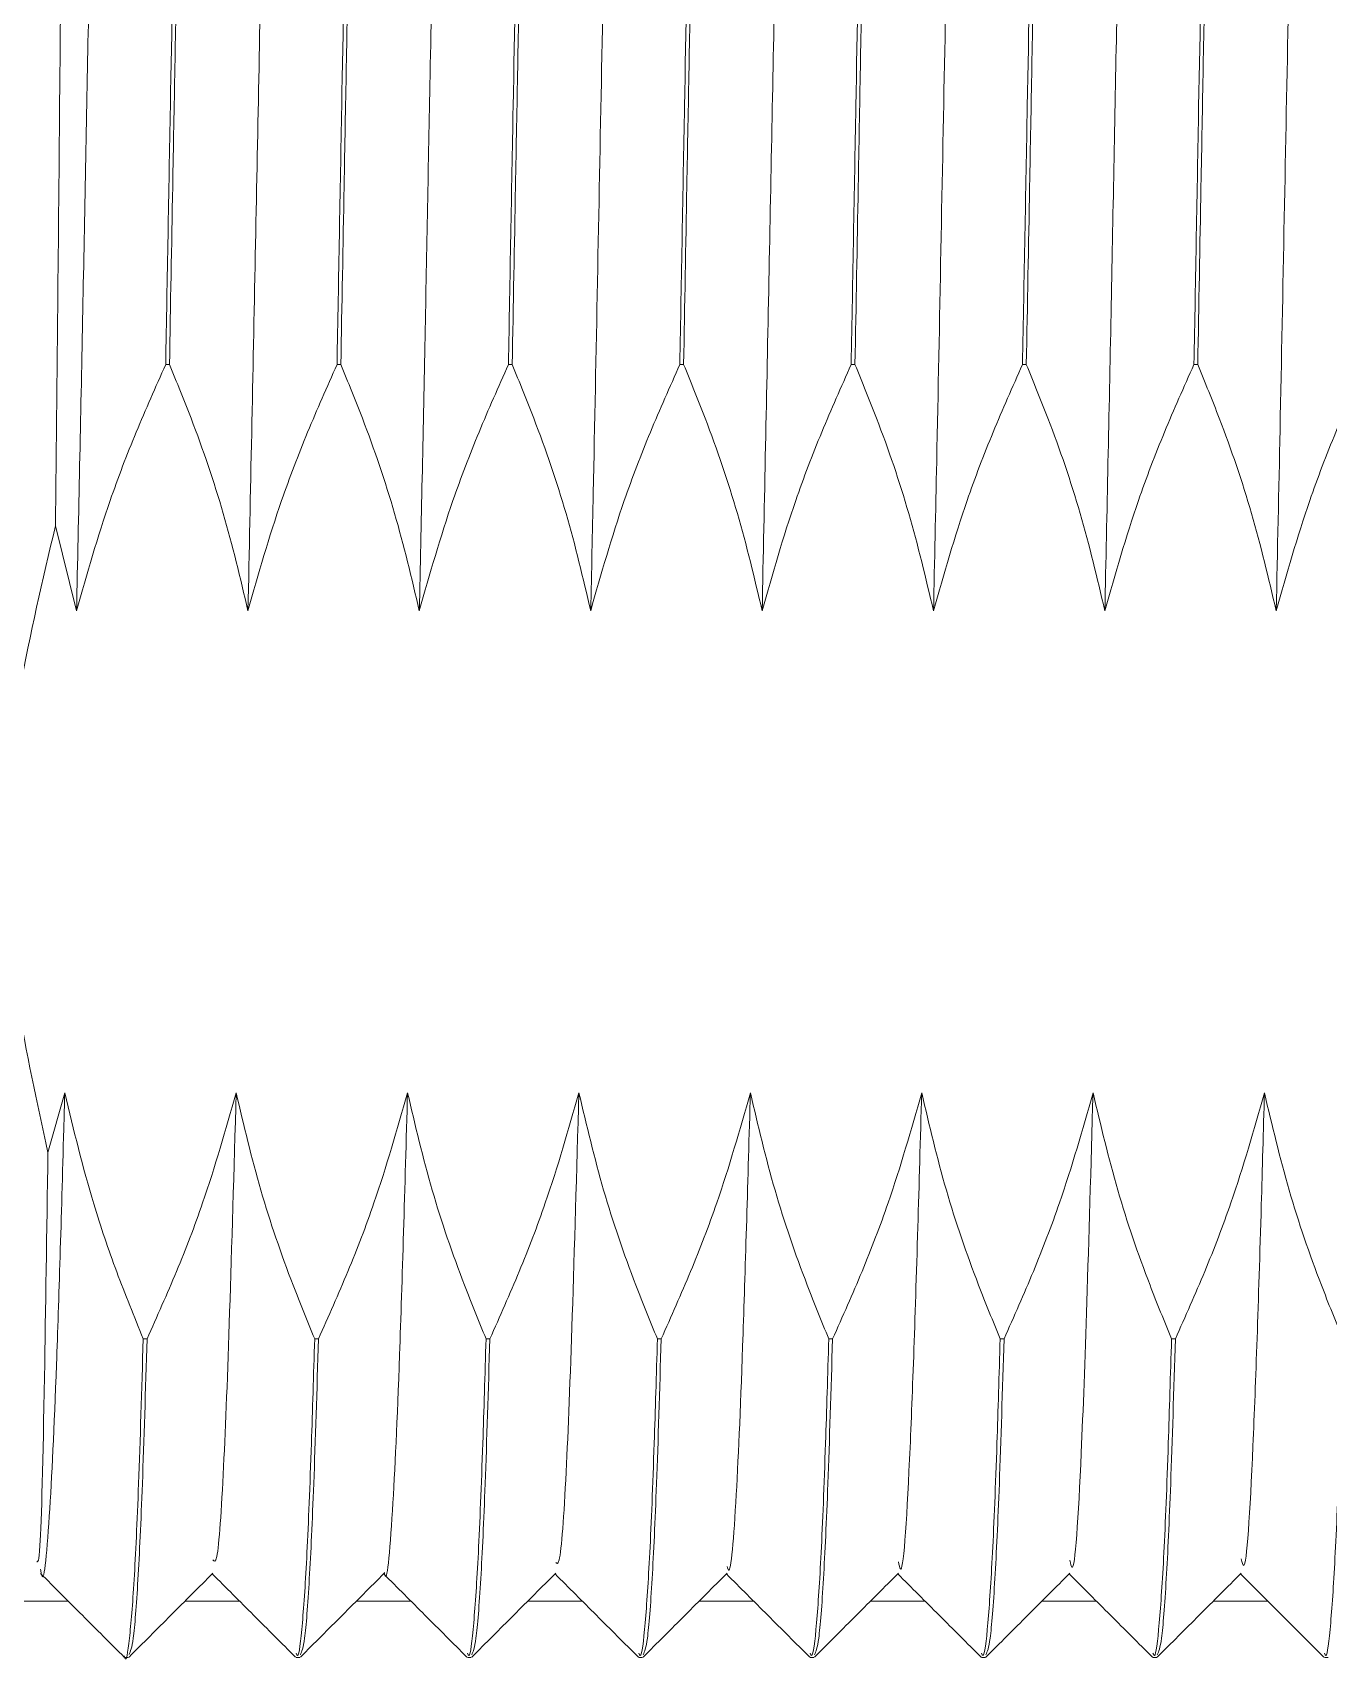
# Model space of a CAD drawing. Extents: x 500 to 100500, y -14500 to 21140.
# Drawn here: x 6286.85 to 6298.41, y -5427.19 to -5412.65 of the extents above; entities that cross this region are included whole.
import ezdxf

# ---------------------------------------------------------------- set-up
doc = ezdxf.new("R2010")
doc.units = 0
doc.layers.get('0').update_dxf_attribs({"linetype": 'CONTINUOUS'})
doc.layers.add('D', color=7, linetype='CONTINUOUS')

# ---------------------------------------------------------------- blocks, each defined once
blk = doc.blocks.new('KZXCVASDF123')
at = {"color": 7, "linetype": 'Continuous', "lineweight": 18}
for p, q in [((-58782.995, -66298.647, 21.357), (-58783.029, -66298.647, 21.357)), ((-58781.467, -66298.647, 21.357), (-58781.501, -66298.647, 21.357)), ((-58779.939, -66298.647, 21.357), (-58779.972, -66298.647, 21.357)), ((-58778.41, -66298.647, 21.357), (-58778.444, -66298.647, 21.357)), ((-58776.882, -66298.647, 21.357), (-58776.916, -66298.647, 21.357)), ((-58775.354, -66298.647, 21.357), (-58775.388, -66298.647, 21.357)), ((-58773.825, -66298.647, 21.357), (-58773.859, -66298.647, 21.357)), ((-58784.012, -66300.085, 21.357), (-58783.824, -66300.842, 21.357)), ((-58784.079, -66305.672, 21.357), (-58783.929, -66305.141, 21.357)), ((-58783.229, -66307.335, 21.357), (-58783.195, -66307.335, 21.357)), ((-58781.7, -66307.335, 21.357), (-58781.667, -66307.335, 21.357)), ((-58780.172, -66307.335, 21.357), (-58780.138, -66307.335, 21.357)), ((-58778.644, -66307.335, 21.357), (-58778.61, -66307.335, 21.357)), ((-58777.116, -66307.335, 21.357), (-58777.082, -66307.335, 21.357)), ((-58775.587, -66307.335, 21.357), (-58775.553, -66307.335, 21.357)), ((-58774.059, -66307.335, 21.357), (-58774.025, -66307.335, 21.357)), ((-58801.07, -66309.675, 21.357), (-58783.897, -66309.675, 21.357)), ((-58782.858, -66309.675, 21.357), (-58782.369, -66309.675, 21.357)), ((-58781.33, -66309.675, 21.357), (-58780.841, -66309.675, 21.357)), ((-58779.801, -66309.675, 21.357), (-58779.312, -66309.675, 21.357)), ((-58778.273, -66309.675, 21.357), (-58777.784, -66309.675, 21.357)), ((-58776.745, -66309.675, 21.357), (-58776.256, -66309.675, 21.357)), ((-58775.217, -66309.675, 21.357), (-58774.727, -66309.675, 21.357)), ((-58773.688, -66309.675, 21.357), (-58773.199, -66309.675, 21.357)), ((-58783.395, -66310.175, 21.357), (-58783.361, -66310.175, 21.357)), ((-58781.866, -66310.175, 21.357), (-58781.832, -66310.175, 21.357)), ((-58780.338, -66310.175, 21.357), (-58780.304, -66310.175, 21.357)), ((-58778.81, -66310.175, 21.357), (-58778.776, -66310.175, 21.357)), ((-58777.281, -66310.175, 21.357), (-58777.248, -66310.175, 21.357)), ((-58775.753, -66310.175, 21.357), (-58775.719, -66310.175, 21.357)), ((-58774.225, -66310.175, 21.357), (-58774.191, -66310.175, 21.357)), ((-58772.696, -66310.175, 21.357), (-58772.663, -66310.175, 21.357))]:
    blk.add_line(p, q, dxfattribs=at)
for points, knots in [([(-58783.029, -66298.647, 21.357), (-58783.015, -66297.878, 21.357), (-58782.989, -66296.415, 21.357), (-58782.948, -66294.272, 21.357), (-58782.906, -66292.299, 21.357), (-58782.863, -66290.462, 21.357), (-58782.82, -66288.845, 21.357), (-58782.778, -66287.465, 21.357), (-58782.741, -66286.383, 21.357), (-58782.702, -66285.629, 21.357), (-58782.666, -66285.228, 21.357), (-58782.643, -66285.221, 21.357), (-58782.635, -66285.219, 21.357)], [0, 0, 0, 0, 0.113076, 0.215124, 0.320132, 0.422183, 0.527193, 0.62925, 0.734265, 0.836315, 0.941323, 1, 1, 1, 1]), ([(-58782.597, -66285.175, 21.357), (-58782.597, -66285.175, 21.357), (-58782.61, -66285.116, 21.357), (-58782.64, -66285.323, 21.357), (-58782.681, -66285.825, 21.357), (-58782.719, -66286.7, 21.357), (-58782.758, -66287.885, 21.357), (-58782.8, -66289.338, 21.357), (-58782.843, -66291.042, 21.357), (-58782.886, -66292.918, 21.357), (-58782.928, -66294.946, 21.357), (-58782.963, -66296.874, 21.357), (-58782.986, -66298.117, 21.357), (-58782.995, -66298.647, 21.357)], [0, 0, 0, 0, 0.000315, 0.104108, 0.20498, 0.308778, 0.409644, 0.513435, 0.614301, 0.718093, 0.818965, 0.922764, 1, 1, 1, 1]), ([(-58781.501, -66298.647, 21.357), (-58781.487, -66297.878, 21.357), (-58781.461, -66296.415, 21.357), (-58781.42, -66294.272, 21.357), (-58781.378, -66292.299, 21.357), (-58781.334, -66290.462, 21.357), (-58781.292, -66288.845, 21.357), (-58781.25, -66287.465, 21.357), (-58781.213, -66286.384, 21.357), (-58781.173, -66285.627, 21.357), (-58781.136, -66285.216, 21.357), (-58781.112, -66285.213, 21.357), (-58781.102, -66285.212, 21.357)], [0, 0, 0, 0, 0.111769, 0.212638, 0.316433, 0.417304, 0.521101, 0.621977, 0.725779, 0.82665, 0.930444, 1, 1, 1, 1]), ([(-58781.068, -66285.175, 21.357), (-58781.068, -66285.175, 21.357), (-58781.088, -66285.116, 21.357), (-58781.109, -66285.323, 21.357), (-58781.154, -66285.825, 21.357), (-58781.19, -66286.7, 21.357), (-58781.23, -66287.885, 21.357), (-58781.272, -66289.338, 21.357), (-58781.315, -66291.042, 21.357), (-58781.357, -66292.918, 21.357), (-58781.399, -66294.946, 21.357), (-58781.435, -66296.874, 21.357), (-58781.457, -66298.117, 21.357), (-58781.467, -66298.647, 21.357)], [0, 0, 0, 0, 0.000315, 0.104108, 0.20498, 0.308778, 0.409644, 0.513435, 0.614301, 0.718093, 0.818965, 0.922764, 1, 1, 1, 1]), ([(-58779.972, -66298.647, 21.357), (-58779.959, -66297.878, 21.357), (-58779.932, -66296.415, 21.357), (-58779.891, -66294.272, 21.357), (-58779.849, -66292.299, 21.357), (-58779.806, -66290.462, 21.357), (-58779.764, -66288.845, 21.357), (-58779.722, -66287.465, 21.357), (-58779.685, -66286.384, 21.357), (-58779.645, -66285.627, 21.357), (-58779.608, -66285.216, 21.357), (-58779.584, -66285.213, 21.357), (-58779.574, -66285.212, 21.357)], [0, 0, 0, 0, 0.1117693, 0.2126382, 0.3164325, 0.4173041, 0.5211007, 0.6219775, 0.7257795, 0.8266495, 0.9304444, 1, 1, 1, 1]), ([(-58779.535, -66285.197, 21.357), (-58779.537, -66285.189, 21.357), (-58779.553, -66285.116, 21.357), (-58779.583, -66285.318, 21.357), (-58779.625, -66285.827, 21.357), (-58779.662, -66286.7, 21.357), (-58779.702, -66287.885, 21.357), (-58779.743, -66289.338, 21.357), (-58779.786, -66291.042, 21.357), (-58779.829, -66292.918, 21.357), (-58779.871, -66294.946, 21.357), (-58779.906, -66296.874, 21.357), (-58779.929, -66298.117, 21.357), (-58779.939, -66298.647, 21.357)], [0, 0, 0, 0, 0.012699, 0.115206, 0.214829, 0.317341, 0.416958, 0.519463, 0.619079, 0.721585, 0.821208, 0.923721, 1, 1, 1, 1]), ([(-58778.444, -66298.647, 21.357), (-58778.43, -66297.878, 21.357), (-58778.404, -66296.415, 21.357), (-58778.363, -66294.272, 21.357), (-58778.321, -66292.299, 21.357), (-58778.278, -66290.462, 21.357), (-58778.235, -66288.845, 21.357), (-58778.194, -66287.465, 21.357), (-58778.156, -66286.384, 21.357), (-58778.117, -66285.627, 21.357), (-58778.079, -66285.216, 21.357), (-58778.055, -66285.213, 21.357), (-58778.045, -66285.212, 21.357)], [0, 0, 0, 0, 0.111769, 0.212638, 0.316433, 0.417304, 0.521101, 0.621977, 0.725779, 0.82665, 0.930444, 1, 1, 1, 1]), ([(-58778.012, -66285.175, 21.357), (-58778.012, -66285.175, 21.357), (-58778.025, -66285.116, 21.357), (-58778.056, -66285.323, 21.357), (-58778.096, -66285.825, 21.357), (-58778.134, -66286.7, 21.357), (-58778.173, -66287.885, 21.357), (-58778.215, -66289.338, 21.357), (-58778.258, -66291.042, 21.357), (-58778.301, -66292.918, 21.357), (-58778.343, -66294.946, 21.357), (-58778.378, -66296.874, 21.357), (-58778.401, -66298.117, 21.357), (-58778.41, -66298.647, 21.357)], [0, 0, 0, 0, 0.000315, 0.104108, 0.20498, 0.308778, 0.409644, 0.513435, 0.614301, 0.718093, 0.818965, 0.922764, 1, 1, 1, 1]), ([(-58776.916, -66298.647, 21.357), (-58776.902, -66297.878, 21.357), (-58776.876, -66296.415, 21.357), (-58776.835, -66294.272, 21.357), (-58776.793, -66292.299, 21.357), (-58776.749, -66290.462, 21.357), (-58776.707, -66288.845, 21.357), (-58776.665, -66287.465, 21.357), (-58776.628, -66286.384, 21.357), (-58776.589, -66285.627, 21.357), (-58776.551, -66285.216, 21.357), (-58776.527, -66285.213, 21.357), (-58776.517, -66285.212, 21.357)], [0, 0, 0, 0, 0.111769, 0.212638, 0.316433, 0.417304, 0.521101, 0.621977, 0.725779, 0.82665, 0.930444, 1, 1, 1, 1]), ([(-58776.483, -66285.175, 21.357), (-58776.483, -66285.175, 21.357), (-58776.503, -66285.116, 21.357), (-58776.524, -66285.323, 21.357), (-58776.569, -66285.825, 21.357), (-58776.605, -66286.7, 21.357), (-58776.645, -66287.885, 21.357), (-58776.687, -66289.338, 21.357), (-58776.73, -66291.042, 21.357), (-58776.772, -66292.918, 21.357), (-58776.815, -66294.946, 21.357), (-58776.85, -66296.874, 21.357), (-58776.872, -66298.117, 21.357), (-58776.882, -66298.647, 21.357)], [0, 0, 0, 0, 0.000315, 0.104108, 0.20498, 0.308778, 0.409644, 0.513435, 0.614301, 0.718093, 0.818965, 0.922764, 1, 1, 1, 1]), ([(-58775.388, -66298.647, 21.357), (-58775.374, -66297.878, 21.357), (-58775.347, -66296.415, 21.357), (-58775.306, -66294.272, 21.357), (-58775.264, -66292.299, 21.357), (-58775.221, -66290.462, 21.357), (-58775.179, -66288.845, 21.357), (-58775.137, -66287.465, 21.357), (-58775.1, -66286.384, 21.357), (-58775.06, -66285.627, 21.357), (-58775.023, -66285.216, 21.357), (-58774.999, -66285.213, 21.357), (-58774.989, -66285.212, 21.357)], [0, 0, 0, 0, 0.1117693, 0.2126382, 0.3164325, 0.4173041, 0.5211007, 0.6219775, 0.7257795, 0.8266495, 0.9304444, 1, 1, 1, 1]), ([(-58774.955, -66285.175, 21.357), (-58774.955, -66285.175, 21.357), (-58774.968, -66285.116, 21.357), (-58774.999, -66285.323, 21.357), (-58775.04, -66285.825, 21.357), (-58775.077, -66286.7, 21.357), (-58775.117, -66287.885, 21.357), (-58775.158, -66289.338, 21.357), (-58775.201, -66291.042, 21.357), (-58775.244, -66292.918, 21.357), (-58775.286, -66294.946, 21.357), (-58775.321, -66296.874, 21.357), (-58775.344, -66298.117, 21.357), (-58775.354, -66298.647, 21.357)], [0, 0, 0, 0, 0.000315, 0.104108, 0.20498, 0.308778, 0.409644, 0.513435, 0.614301, 0.718093, 0.818965, 0.922764, 1, 1, 1, 1]), ([(-58773.859, -66298.647, 21.357), (-58773.845, -66297.878, 21.357), (-58773.819, -66296.415, 21.357), (-58773.778, -66294.272, 21.357), (-58773.736, -66292.299, 21.357), (-58773.693, -66290.462, 21.357), (-58773.65, -66288.845, 21.357), (-58773.609, -66287.465, 21.357), (-58773.571, -66286.384, 21.357), (-58773.532, -66285.627, 21.357), (-58773.495, -66285.216, 21.357), (-58773.47, -66285.213, 21.357), (-58773.461, -66285.212, 21.357)], [0, 0, 0, 0, 0.111769, 0.212638, 0.316433, 0.417304, 0.521101, 0.621977, 0.725779, 0.82665, 0.930444, 1, 1, 1, 1]), ([(-58773.427, -66285.175, 21.357), (-58773.427, -66285.175, 21.357), (-58773.44, -66285.116, 21.357), (-58773.471, -66285.323, 21.357), (-58773.511, -66285.825, 21.357), (-58773.549, -66286.7, 21.357), (-58773.588, -66287.885, 21.357), (-58773.63, -66289.338, 21.357), (-58773.673, -66291.042, 21.357), (-58773.716, -66292.918, 21.357), (-58773.758, -66294.946, 21.357), (-58773.793, -66296.874, 21.357), (-58773.816, -66298.117, 21.357), (-58773.825, -66298.647, 21.357)], [0, 0, 0, 0, 0.000315, 0.104108, 0.20498, 0.308778, 0.409644, 0.513435, 0.614301, 0.718093, 0.818965, 0.922764, 1, 1, 1, 1]), ([(-58784.012, -66300.085, 21.357), (-58784.004, -66299.324, 21.357), (-58783.989, -66297.905, 21.357), (-58783.97, -66295.778, 21.357), (-58783.943, -66293.146, 21.357), (-58783.914, -66290.705, 21.357), (-58783.886, -66288.701, 21.357), (-58783.859, -66287.02, 21.357), (-58783.834, -66285.946, 21.357), (-58783.81, -66285.511, 21.357), (-58783.8, -66285.537, 21.357), (-58783.797, -66285.545, 21.357)], [0, 0, 0, 0, 0.107842, 0.201326, 0.297513, 0.486741, 0.5805, 0.676978, 0.866507, 0.960985, 1, 1, 1, 1]), ([(-58773.126, -66300.842, 21.357), (-58773.114, -66300.306, 21.357), (-58773.076, -66298.544, 21.357), (-58773.018, -66295.362, 21.357), (-58772.934, -66291.674, 21.357), (-58772.848, -66288.602, 21.357), (-58772.775, -66286.658, 21.357), (-58772.718, -66285.783, 21.357), (-58772.688, -66285.966, 21.357), (-58772.685, -66285.982, 21.357)], [0, 0, 0, 0, 0.077269, 0.254229, 0.43773, 0.622503, 0.799887, 0.982241, 1, 1, 1, 1]), ([(-58783.824, -66300.842, 21.357), (-58783.805, -66299.98, 21.357), (-58783.769, -66298.281, 21.357), (-58783.721, -66295.647, 21.357), (-58783.66, -66292.889, 21.357), (-58783.593, -66290.199, 21.357), (-58783.523, -66287.918, 21.357), (-58783.462, -66286.495, 21.357), (-58783.413, -66285.82, 21.357), (-58783.386, -66285.967, 21.357), (-58783.383, -66285.984, 21.357)], [0, 0, 0, 0, 0.123124, 0.242776, 0.366564, 0.523151, 0.677261, 0.826123, 0.980505, 1, 1, 1, 1]), ([(-58779.239, -66300.842, 21.357), (-58779.231, -66300.494, 21.357), (-58779.197, -66298.923, 21.357), (-58779.142, -66295.942, 21.357), (-58779.06, -66292.191, 21.357), (-58778.974, -66289.001, 21.357), (-58778.899, -66286.873, 21.357), (-58778.84, -66285.864, 21.357), (-58778.805, -66286.018, 21.357), (-58778.798, -66286.048, 21.357)], [0, 0, 0, 0, 0.050353, 0.227679, 0.410123, 0.595355, 0.773613, 0.954685, 1, 1, 1, 1]), ([(-58777.71, -66300.842, 21.357), (-58777.69, -66299.865, 21.357), (-58777.649, -66297.932, 21.357), (-58777.593, -66294.938, 21.357), (-58777.529, -66292.127, 21.357), (-58777.464, -66289.677, 21.357), (-58777.403, -66287.758, 21.357), (-58777.35, -66286.522, 21.357), (-58777.303, -66285.87, 21.357), (-58777.276, -66286.005, 21.357), (-58777.27, -66286.035, 21.357)], [0, 0, 0, 0, 0.139135, 0.275331, 0.416876, 0.556138, 0.692405, 0.824601, 0.96163, 1, 1, 1, 1]), ([(-58776.182, -66300.842, 21.357), (-58776.172, -66300.4, 21.357), (-58776.136, -66298.734, 21.357), (-58776.08, -66295.652, 21.357), (-58775.997, -66291.931, 21.357), (-58775.911, -66288.799, 21.357), (-58775.837, -66286.762, 21.357), (-58775.779, -66285.823, 21.357), (-58775.746, -66285.994, 21.357), (-58775.741, -66286.019, 21.357)], [0, 0, 0, 0, 0.063842, 0.240926, 0.423925, 0.608956, 0.786718, 0.968456, 1, 1, 1, 1]), ([(-58774.654, -66300.842, 21.357), (-58774.635, -66299.963, 21.357), (-58774.598, -66298.231, 21.357), (-58774.541, -66295.137, 21.357), (-58774.466, -66291.801, 21.357), (-58774.38, -66288.701, 21.357), (-58774.306, -66286.709, 21.357), (-58774.249, -66285.802, 21.357), (-58774.217, -66285.98, 21.357), (-58774.213, -66286.002, 21.357)], [0, 0, 0, 0, 0.125613, 0.247791, 0.430994, 0.615848, 0.793356, 0.975354, 1, 1, 1, 1]), ([(-58782.295, -66300.842, 21.357), (-58782.273, -66299.788, 21.357), (-58782.229, -66297.697, 21.357), (-58782.168, -66294.465, 21.357), (-58782.098, -66291.461, 21.357), (-58782.026, -66288.904, 21.357), (-58781.963, -66287.07, 21.357), (-58781.907, -66286.045, 21.357), (-58781.869, -66286.04, 21.357), (-58781.854, -66286.039, 21.357)], [0, 0, 0, 0, 0.149796, 0.29732, 0.450676, 0.604406, 0.754884, 0.906153, 1, 1, 1, 1]), ([(-58780.767, -66300.842, 21.357), (-58780.75, -66300.057, 21.357), (-58780.717, -66298.512, 21.357), (-58780.67, -66295.947, 21.357), (-58780.613, -66293.273, 21.357), (-58780.548, -66290.67, 21.357), (-58780.485, -66288.519, 21.357), (-58780.43, -66286.973, 21.357), (-58780.377, -66286.068, 21.357), (-58780.341, -66286.021, 21.357), (-58780.326, -66286.002, 21.357)], [0, 0, 0, 0, 0.112229, 0.220961, 0.356822, 0.495917, 0.633887, 0.766757, 0.901402, 1, 1, 1, 1]), ([(-58783.824, -66300.842, 21.357), (-58783.73, -66300.513, 21.357), (-58783.577, -66299.976, 21.357), (-58783.297, -66299.247, 21.357), (-58783.118, -66298.847, 21.357), (-58783.029, -66298.647, 21.357)], [0, 0, 0, 0, 0.440711, 0.720096, 1, 1, 1, 1]), ([(-58782.995, -66298.647, 21.357), (-58782.93, -66298.806, 21.357), (-58782.751, -66299.243, 21.357), (-58782.501, -66299.972, 21.357), (-58782.364, -66300.551, 21.357), (-58782.295, -66300.842, 21.357)], [0, 0, 0, 0, 0.222516, 0.610331, 1, 1, 1, 1]), ([(-58782.295, -66300.842, 21.357), (-58782.202, -66300.513, 21.357), (-58782.048, -66299.976, 21.357), (-58781.768, -66299.247, 21.357), (-58781.59, -66298.847, 21.357), (-58781.501, -66298.647, 21.357)], [0, 0, 0, 0, 0.4407181, 0.7201033, 1, 1, 1, 1]), ([(-58781.467, -66298.647, 21.357), (-58781.402, -66298.806, 21.357), (-58781.223, -66299.243, 21.357), (-58780.973, -66299.972, 21.357), (-58780.836, -66300.551, 21.357), (-58780.767, -66300.842, 21.357)], [0, 0, 0, 0, 0.222515, 0.610328, 1, 1, 1, 1]), ([(-58780.767, -66300.842, 21.357), (-58780.673, -66300.513, 21.357), (-58780.52, -66299.976, 21.357), (-58780.24, -66299.247, 21.357), (-58780.062, -66298.847, 21.357), (-58779.972, -66298.647, 21.357)], [0, 0, 0, 0, 0.440718, 0.720095, 1, 1, 1, 1]), ([(-58779.939, -66298.647, 21.357), (-58779.874, -66298.806, 21.357), (-58779.695, -66299.243, 21.357), (-58779.444, -66299.972, 21.357), (-58779.307, -66300.551, 21.357), (-58779.239, -66300.842, 21.357)], [0, 0, 0, 0, 0.222515, 0.610328, 1, 1, 1, 1]), ([(-58779.239, -66300.842, 21.357), (-58779.145, -66300.513, 21.357), (-58778.992, -66299.976, 21.357), (-58778.712, -66299.247, 21.357), (-58778.533, -66298.847, 21.357), (-58778.444, -66298.647, 21.357)], [0, 0, 0, 0, 0.440711, 0.720096, 1, 1, 1, 1]), ([(-58778.41, -66298.647, 21.357), (-58778.345, -66298.806, 21.357), (-58778.167, -66299.243, 21.357), (-58777.916, -66299.972, 21.357), (-58777.779, -66300.551, 21.357), (-58777.71, -66300.842, 21.357)], [0, 0, 0, 0, 0.222508, 0.610331, 1, 1, 1, 1]), ([(-58777.71, -66300.842, 21.357), (-58777.617, -66300.513, 21.357), (-58777.463, -66299.976, 21.357), (-58777.183, -66299.247, 21.357), (-58777.005, -66298.847, 21.357), (-58776.916, -66298.647, 21.357)], [0, 0, 0, 0, 0.4407181, 0.7201033, 1, 1, 1, 1]), ([(-58776.882, -66298.647, 21.357), (-58776.817, -66298.806, 21.357), (-58776.638, -66299.243, 21.357), (-58776.388, -66299.972, 21.357), (-58776.251, -66300.551, 21.357), (-58776.182, -66300.842, 21.357)], [0, 0, 0, 0, 0.222515, 0.610328, 1, 1, 1, 1]), ([(-58776.182, -66300.842, 21.357), (-58776.088, -66300.513, 21.357), (-58775.935, -66299.976, 21.357), (-58775.655, -66299.247, 21.357), (-58775.477, -66298.847, 21.357), (-58775.388, -66298.647, 21.357)], [0, 0, 0, 0, 0.440718, 0.720095, 1, 1, 1, 1]), ([(-58775.354, -66298.647, 21.357), (-58775.289, -66298.806, 21.357), (-58775.11, -66299.243, 21.357), (-58774.859, -66299.972, 21.357), (-58774.722, -66300.551, 21.357), (-58774.654, -66300.842, 21.357)], [0, 0, 0, 0, 0.222516, 0.610331, 1, 1, 1, 1]), ([(-58774.654, -66300.842, 21.357), (-58774.56, -66300.513, 21.357), (-58774.407, -66299.976, 21.357), (-58774.127, -66299.247, 21.357), (-58773.949, -66298.847, 21.357), (-58773.859, -66298.647, 21.357)], [0, 0, 0, 0, 0.440715, 0.720097, 1, 1, 1, 1]), ([(-58773.825, -66298.647, 21.357), (-58773.76, -66298.806, 21.357), (-58773.582, -66299.243, 21.357), (-58773.331, -66299.972, 21.357), (-58773.194, -66300.551, 21.357), (-58773.126, -66300.842, 21.357)], [0, 0, 0, 0, 0.222508, 0.610331, 1, 1, 1, 1]), ([(-58773.126, -66300.842, 21.357), (-58773.032, -66300.513, 21.357), (-58772.879, -66299.976, 21.357), (-58772.599, -66299.247, 21.357), (-58772.42, -66298.847, 21.357), (-58772.331, -66298.647, 21.357)], [0, 0, 0, 0, 0.440718, 0.720095, 1, 1, 1, 1]), ([(-58784.079, -66305.672, 21.357), (-58784.274, -66304.778, 21.357), (-58784.681, -66302.914, 21.357), (-58784.241, -66301.053, 21.357), (-58784.012, -66300.085, 21.357)], [0, 0, 0, 0, 0.479445, 1, 1, 1, 1]), ([(-58784.145, -66309.389, 21.357), (-58784.143, -66309.402, 21.357), (-58784.117, -66309.572, 21.357), (-58784.066, -66309.014, 21.357), (-58784.003, -66307.703, 21.357), (-58783.957, -66306.178, 21.357), (-58783.932, -66305.248, 21.357), (-58783.929, -66305.141, 21.357)], [0, 0, 0, 0, 0.0279642, 0.3456984, 0.652455, 0.9597597, 1, 1, 1, 1]), ([(-58783.929, -66305.141, 21.357), (-58783.849, -66305.473, 21.357), (-58783.72, -66306.011, 21.357), (-58783.471, -66306.739, 21.357), (-58783.31, -66307.136, 21.357), (-58783.229, -66307.335, 21.357)], [0, 0, 0, 0, 0.445389, 0.722408, 1, 1, 1, 1]), ([(-58782.4, -66305.141, 21.357), (-58782.494, -66305.47, 21.357), (-58782.647, -66306.007, 21.357), (-58782.927, -66306.735, 21.357), (-58783.106, -66307.135, 21.357), (-58783.195, -66307.335, 21.357)], [0, 0, 0, 0, 0.440718, 0.720093, 1, 1, 1, 1]), ([(-58782.4, -66305.141, 21.357), (-58782.42, -66305.831, 21.357), (-58782.459, -66307.194, 21.357), (-58782.512, -66308.56, 21.357), (-58782.564, -66309.354, 21.357), (-58782.596, -66309.318, 21.357), (-58782.608, -66309.305, 21.357)], [0, 0, 0, 0, 0.280309, 0.553766, 0.837604, 1, 1, 1, 1]), ([(-58781.7, -66307.335, 21.357), (-58781.766, -66307.176, 21.357), (-58781.944, -66306.739, 21.357), (-58782.195, -66306.01, 21.357), (-58782.332, -66305.431, 21.357), (-58782.4, -66305.141, 21.357)], [0, 0, 0, 0, 0.2225172, 0.6103258, 1, 1, 1, 1]), ([(-58780.872, -66305.141, 21.357), (-58780.966, -66305.47, 21.357), (-58781.119, -66306.007, 21.357), (-58781.399, -66306.735, 21.357), (-58781.577, -66307.135, 21.357), (-58781.667, -66307.335, 21.357)], [0, 0, 0, 0, 0.440718, 0.720093, 1, 1, 1, 1]), ([(-58780.872, -66305.141, 21.357), (-58780.896, -66305.984, 21.357), (-58780.942, -66307.605, 21.357), (-58781.006, -66308.948, 21.357), (-58781.056, -66309.552, 21.357), (-58781.079, -66309.42, 21.357), (-58781.08, -66309.419, 21.357)], [0, 0, 0, 0, 0.346066, 0.664949, 0.995789, 1, 1, 1, 1]), ([(-58780.172, -66307.335, 21.357), (-58780.237, -66307.176, 21.357), (-58780.416, -66306.739, 21.357), (-58780.667, -66306.01, 21.357), (-58780.803, -66305.431, 21.357), (-58780.872, -66305.141, 21.357)], [0, 0, 0, 0, 0.222511, 0.610328, 1, 1, 1, 1]), ([(-58779.344, -66305.141, 21.357), (-58779.438, -66305.47, 21.357), (-58779.591, -66306.007, 21.357), (-58779.871, -66306.735, 21.357), (-58780.049, -66307.135, 21.357), (-58780.138, -66307.335, 21.357)], [0, 0, 0, 0, 0.4407145, 0.720095, 1, 1, 1, 1]), ([(-58779.344, -66305.141, 21.357), (-58779.364, -66305.843, 21.357), (-58779.404, -66307.235, 21.357), (-58779.457, -66308.616, 21.357), (-58779.509, -66309.367, 21.357), (-58779.541, -66309.339, 21.357), (-58779.551, -66309.33, 21.357)], [0, 0, 0, 0, 0.285686, 0.566157, 0.857471, 1, 1, 1, 1]), ([(-58778.644, -66307.335, 21.357), (-58778.709, -66307.176, 21.357), (-58778.888, -66306.739, 21.357), (-58779.138, -66306.01, 21.357), (-58779.275, -66305.431, 21.357), (-58779.344, -66305.141, 21.357)], [0, 0, 0, 0, 0.222518, 0.610329, 1, 1, 1, 1]), ([(-58777.815, -66305.141, 21.357), (-58777.909, -66305.47, 21.357), (-58778.062, -66306.007, 21.357), (-58778.342, -66306.735, 21.357), (-58778.521, -66307.135, 21.357), (-58778.61, -66307.335, 21.357)], [0, 0, 0, 0, 0.440718, 0.720093, 1, 1, 1, 1]), ([(-58777.815, -66305.141, 21.357), (-58777.837, -66305.907, 21.357), (-58777.881, -66307.428, 21.357), (-58777.94, -66308.822, 21.357), (-58777.991, -66309.471, 21.357), (-58778.019, -66309.379, 21.357), (-58778.023, -66309.365, 21.357)], [0, 0, 0, 0, 0.313221, 0.621322, 0.941636, 1, 1, 1, 1]), ([(-58777.116, -66307.335, 21.357), (-58777.181, -66307.176, 21.357), (-58777.359, -66306.739, 21.357), (-58777.61, -66306.01, 21.357), (-58777.747, -66305.431, 21.357), (-58777.815, -66305.141, 21.357)], [0, 0, 0, 0, 0.2225172, 0.6103258, 1, 1, 1, 1]), ([(-58776.287, -66305.141, 21.357), (-58776.381, -66305.47, 21.357), (-58776.534, -66306.007, 21.357), (-58776.814, -66306.735, 21.357), (-58776.992, -66307.135, 21.357), (-58777.082, -66307.335, 21.357)], [0, 0, 0, 0, 0.440718, 0.720101, 1, 1, 1, 1]), ([(-58776.287, -66305.141, 21.357), (-58776.299, -66305.552, 21.357), (-58776.337, -66306.905, 21.357), (-58776.394, -66308.545, 21.357), (-58776.456, -66309.517, 21.357), (-58776.489, -66309.35, 21.357), (-58776.494, -66309.324, 21.357)], [0, 0, 0, 0, 0.163697, 0.538594, 0.927349, 1, 1, 1, 1]), ([(-58775.587, -66307.335, 21.357), (-58775.652, -66307.176, 21.357), (-58775.831, -66306.739, 21.357), (-58776.082, -66306.01, 21.357), (-58776.219, -66305.431, 21.357), (-58776.287, -66305.141, 21.357)], [0, 0, 0, 0, 0.222511, 0.610328, 1, 1, 1, 1]), ([(-58774.759, -66305.141, 21.357), (-58774.853, -66305.47, 21.357), (-58775.006, -66306.007, 21.357), (-58775.286, -66306.735, 21.357), (-58775.464, -66307.135, 21.357), (-58775.553, -66307.335, 21.357)], [0, 0, 0, 0, 0.440711, 0.720093, 1, 1, 1, 1]), ([(-58774.759, -66305.141, 21.357), (-58774.778, -66305.798, 21.357), (-58774.815, -66307.094, 21.357), (-58774.871, -66308.612, 21.357), (-58774.925, -66309.497, 21.357), (-58774.96, -66309.338, 21.357), (-58774.966, -66309.309, 21.357)], [0, 0, 0, 0, 0.266025, 0.524772, 0.91276, 1, 1, 1, 1]), ([(-58774.059, -66307.335, 21.357), (-58774.124, -66307.176, 21.357), (-58774.303, -66306.739, 21.357), (-58774.553, -66306.01, 21.357), (-58774.69, -66305.431, 21.357), (-58774.759, -66305.141, 21.357)], [0, 0, 0, 0, 0.2225172, 0.6103258, 1, 1, 1, 1]), ([(-58773.231, -66305.141, 21.357), (-58773.324, -66305.47, 21.357), (-58773.478, -66306.007, 21.357), (-58773.757, -66306.735, 21.357), (-58773.936, -66307.135, 21.357), (-58774.025, -66307.335, 21.357)], [0, 0, 0, 0, 0.440718, 0.720093, 1, 1, 1, 1]), ([(-58773.231, -66305.141, 21.357), (-58773.24, -66305.482, 21.357), (-58773.276, -66306.77, 21.357), (-58773.332, -66308.431, 21.357), (-58773.395, -66309.475, 21.357), (-58773.43, -66309.327, 21.357), (-58773.438, -66309.296, 21.357)], [0, 0, 0, 0, 0.135248, 0.510392, 0.898068, 1, 1, 1, 1]), ([(-58772.531, -66307.335, 21.357), (-58772.596, -66307.176, 21.357), (-58772.774, -66306.739, 21.357), (-58773.025, -66306.01, 21.357), (-58773.162, -66305.431, 21.357), (-58773.231, -66305.141, 21.357)], [0, 0, 0, 0, 0.2225172, 0.6103258, 1, 1, 1, 1]), ([(-58784.179, -66309.321, 21.357), (-58784.169, -66309.325, 21.357), (-58784.145, -66309.335, 21.357), (-58784.113, -66307.979, 21.357), (-58784.089, -66306.379, 21.357), (-58784.079, -66305.672, 21.357)], [0, 0, 0, 0, 0.277218, 0.680332, 1, 1, 1, 1]), ([(-58783.229, -66307.335, 21.357), (-58783.243, -66307.791, 21.357), (-58783.269, -66308.663, 21.357), (-58783.31, -66309.539, 21.357), (-58783.352, -66310.04, 21.357), (-58783.382, -66310.234, 21.357), (-58783.397, -66310.166, 21.357), (-58783.398, -66310.162, 21.357)], [0, 0, 0, 0, 0.262868, 0.503528, 0.744187, 0.984853, 1, 1, 1, 1]), ([(-58783.195, -66307.335, 21.357), (-58783.209, -66307.792, 21.357), (-58783.235, -66308.667, 21.357), (-58783.276, -66309.527, 21.357), (-58783.316, -66310.06, 21.357), (-58783.343, -66310.121, 21.357), (-58783.356, -66310.15, 21.357)], [0, 0, 0, 0, 0.276366, 0.529383, 0.782399, 1, 1, 1, 1]), ([(-58781.866, -66310.138, 21.357), (-58781.862, -66310.148, 21.357), (-58781.843, -66310.193, 21.357), (-58781.81, -66309.913, 21.357), (-58781.768, -66309.289, 21.357), (-58781.733, -66308.408, 21.357), (-58781.71, -66307.656, 21.357), (-58781.7, -66307.335, 21.357)], [0, 0, 0, 0, 0.07509, 0.323982, 0.565877, 0.814786, 1, 1, 1, 1]), ([(-58781.667, -66307.335, 21.357), (-58781.68, -66307.792, 21.357), (-58781.707, -66308.66, 21.357), (-58781.748, -66309.526, 21.357), (-58781.788, -66310.058, 21.357), (-58781.815, -66310.123, 21.357), (-58781.827, -66310.153, 21.357)], [0, 0, 0, 0, 0.276353, 0.525754, 0.782386, 1, 1, 1, 1]), ([(-58780.338, -66310.138, 21.357), (-58780.334, -66310.148, 21.357), (-58780.315, -66310.193, 21.357), (-58780.282, -66309.913, 21.357), (-58780.24, -66309.289, 21.357), (-58780.204, -66308.408, 21.357), (-58780.182, -66307.656, 21.357), (-58780.172, -66307.335, 21.357)], [0, 0, 0, 0, 0.0750897, 0.3239821, 0.5658767, 0.8147866, 1, 1, 1, 1]), ([(-58780.138, -66307.335, 21.357), (-58780.152, -66307.792, 21.357), (-58780.178, -66308.66, 21.357), (-58780.219, -66309.526, 21.357), (-58780.26, -66310.058, 21.357), (-58780.287, -66310.123, 21.357), (-58780.299, -66310.153, 21.357)], [0, 0, 0, 0, 0.276353, 0.525754, 0.782386, 1, 1, 1, 1]), ([(-58778.81, -66310.138, 21.357), (-58778.805, -66310.148, 21.357), (-58778.786, -66310.193, 21.357), (-58778.753, -66309.913, 21.357), (-58778.711, -66309.289, 21.357), (-58778.676, -66308.408, 21.357), (-58778.653, -66307.656, 21.357), (-58778.644, -66307.335, 21.357)], [0, 0, 0, 0, 0.07509, 0.323982, 0.565877, 0.814786, 1, 1, 1, 1]), ([(-58778.61, -66307.335, 21.357), (-58778.624, -66307.792, 21.357), (-58778.65, -66308.66, 21.357), (-58778.691, -66309.526, 21.357), (-58778.731, -66310.058, 21.357), (-58778.758, -66310.123, 21.357), (-58778.771, -66310.153, 21.357)], [0, 0, 0, 0, 0.276353, 0.525754, 0.782386, 1, 1, 1, 1]), ([(-58777.281, -66310.138, 21.357), (-58777.277, -66310.148, 21.357), (-58777.258, -66310.193, 21.357), (-58777.225, -66309.913, 21.357), (-58777.183, -66309.289, 21.357), (-58777.148, -66308.408, 21.357), (-58777.125, -66307.656, 21.357), (-58777.116, -66307.335, 21.357)], [0, 0, 0, 0, 0.07509, 0.323982, 0.565877, 0.814786, 1, 1, 1, 1]), ([(-58777.082, -66307.335, 21.357), (-58777.096, -66307.792, 21.357), (-58777.122, -66308.66, 21.357), (-58777.163, -66309.526, 21.357), (-58777.203, -66310.058, 21.357), (-58777.23, -66310.123, 21.357), (-58777.242, -66310.153, 21.357)], [0, 0, 0, 0, 0.276353, 0.525754, 0.782386, 1, 1, 1, 1]), ([(-58775.753, -66310.138, 21.357), (-58775.749, -66310.148, 21.357), (-58775.73, -66310.193, 21.357), (-58775.697, -66309.913, 21.357), (-58775.655, -66309.289, 21.357), (-58775.619, -66308.408, 21.357), (-58775.597, -66307.656, 21.357), (-58775.587, -66307.335, 21.357)], [0, 0, 0, 0, 0.0750897, 0.3239821, 0.5658767, 0.8147866, 1, 1, 1, 1]), ([(-58775.553, -66307.335, 21.357), (-58775.567, -66307.792, 21.357), (-58775.593, -66308.66, 21.357), (-58775.634, -66309.526, 21.357), (-58775.675, -66310.058, 21.357), (-58775.702, -66310.123, 21.357), (-58775.714, -66310.153, 21.357)], [0, 0, 0, 0, 0.276353, 0.525754, 0.782386, 1, 1, 1, 1]), ([(-58774.225, -66310.138, 21.357), (-58774.22, -66310.148, 21.357), (-58774.202, -66310.193, 21.357), (-58774.169, -66309.913, 21.357), (-58774.126, -66309.289, 21.357), (-58774.091, -66308.408, 21.357), (-58774.069, -66307.656, 21.357), (-58774.059, -66307.335, 21.357)], [0, 0, 0, 0, 0.07509, 0.323982, 0.565877, 0.814786, 1, 1, 1, 1]), ([(-58774.025, -66307.335, 21.357), (-58774.039, -66307.792, 21.357), (-58774.065, -66308.66, 21.357), (-58774.106, -66309.526, 21.357), (-58774.146, -66310.058, 21.357), (-58774.173, -66310.123, 21.357), (-58774.186, -66310.153, 21.357)], [0, 0, 0, 0, 0.276353, 0.525754, 0.782386, 1, 1, 1, 1]), ([(-58772.696, -66310.138, 21.357), (-58772.692, -66310.148, 21.357), (-58772.673, -66310.193, 21.357), (-58772.64, -66309.913, 21.357), (-58772.598, -66309.289, 21.357), (-58772.563, -66308.408, 21.357), (-58772.54, -66307.656, 21.357), (-58772.531, -66307.335, 21.357)], [0, 0, 0, 0, 0.07509, 0.323982, 0.565877, 0.814786, 1, 1, 1, 1]), ([(-58784.145, -66309.426, 21.357), (-58784.021, -66309.551, 21.357), (-58783.772, -66309.8, 21.357), (-58783.523, -66310.049, 21.357), (-58783.398, -66310.174, 21.357)], [0, 0, 0, 0, 0.5, 1, 1, 1, 1]), ([(-58783.356, -66310.172, 21.357), (-58783.231, -66310.048, 21.357), (-58782.982, -66309.798, 21.357), (-58782.733, -66309.549, 21.357), (-58782.608, -66309.425, 21.357)], [0, 0, 0, 0, 0.500002, 1, 1, 1, 1]), ([(-58782.613, -66309.43, 21.357), (-58782.491, -66309.553, 21.357), (-58782.243, -66309.801, 21.357), (-58781.996, -66310.048, 21.357), (-58781.871, -66310.173, 21.357)], [0, 0, 0, 0, 0.496515, 1, 1, 1, 1]), ([(-58781.827, -66310.172, 21.357), (-58781.703, -66310.048, 21.357), (-58781.453, -66309.798, 21.357), (-58781.204, -66309.549, 21.357), (-58781.08, -66309.425, 21.357)], [0, 0, 0, 0, 0.499982, 1, 1, 1, 1]), ([(-58781.085, -66309.43, 21.357), (-58780.962, -66309.553, 21.357), (-58780.715, -66309.801, 21.357), (-58780.467, -66310.048, 21.357), (-58780.343, -66310.173, 21.357)], [0, 0, 0, 0, 0.496535, 1, 1, 1, 1]), ([(-58780.299, -66310.172, 21.357), (-58780.174, -66310.048, 21.357), (-58779.925, -66309.798, 21.357), (-58779.676, -66309.549, 21.357), (-58779.551, -66309.425, 21.357)], [0, 0, 0, 0, 0.500002, 1, 1, 1, 1]), ([(-58779.557, -66309.43, 21.357), (-58779.434, -66309.553, 21.357), (-58779.187, -66309.801, 21.357), (-58778.939, -66310.048, 21.357), (-58778.814, -66310.173, 21.357)], [0, 0, 0, 0, 0.496535, 1, 1, 1, 1]), ([(-58778.771, -66310.172, 21.357), (-58778.646, -66310.048, 21.357), (-58778.397, -66309.798, 21.357), (-58778.148, -66309.549, 21.357), (-58778.023, -66309.425, 21.357)], [0, 0, 0, 0, 0.500002, 1, 1, 1, 1]), ([(-58778.029, -66309.43, 21.357), (-58777.906, -66309.553, 21.357), (-58777.658, -66309.801, 21.357), (-58777.411, -66310.048, 21.357), (-58777.286, -66310.173, 21.357)], [0, 0, 0, 0, 0.496515, 1, 1, 1, 1]), ([(-58777.242, -66310.172, 21.357), (-58777.118, -66310.048, 21.357), (-58776.869, -66309.798, 21.357), (-58776.619, -66309.549, 21.357), (-58776.495, -66309.425, 21.357)], [0, 0, 0, 0, 0.499982, 1, 1, 1, 1]), ([(-58776.5, -66309.43, 21.357), (-58776.377, -66309.553, 21.357), (-58776.13, -66309.801, 21.357), (-58775.882, -66310.048, 21.357), (-58775.758, -66310.173, 21.357)], [0, 0, 0, 0, 0.496535, 1, 1, 1, 1]), ([(-58775.714, -66310.172, 21.357), (-58775.589, -66310.048, 21.357), (-58775.34, -66309.798, 21.357), (-58775.091, -66309.549, 21.357), (-58774.966, -66309.425, 21.357)], [0, 0, 0, 0, 0.500002, 1, 1, 1, 1]), ([(-58774.972, -66309.43, 21.357), (-58774.849, -66309.553, 21.357), (-58774.602, -66309.801, 21.357), (-58774.354, -66310.048, 21.357), (-58774.23, -66310.173, 21.357)], [0, 0, 0, 0, 0.496535, 1, 1, 1, 1]), ([(-58774.186, -66310.172, 21.357), (-58774.061, -66310.048, 21.357), (-58773.812, -66309.798, 21.357), (-58773.563, -66309.549, 21.357), (-58773.438, -66309.425, 21.357)], [0, 0, 0, 0, 0.500002, 1, 1, 1, 1]), ([(-58773.444, -66309.43, 21.357), (-58773.321, -66309.553, 21.357), (-58773.073, -66309.801, 21.357), (-58772.826, -66310.048, 21.357), (-58772.701, -66310.173, 21.357)], [0, 0, 0, 0, 0.496515, 1, 1, 1, 1])]:
    blk.add_open_spline(points, degree=3, knots=knots, dxfattribs=at)

msp = doc.modelspace()

# ---------------------------------------------------------------- block references
at = {"layer": 'D', "color": 1}
msp.add_blockref('KZXCVASDF123', (65071.069, 60883.036, -31.832), dxfattribs=at)

doc.saveas('drawing.dxf')
